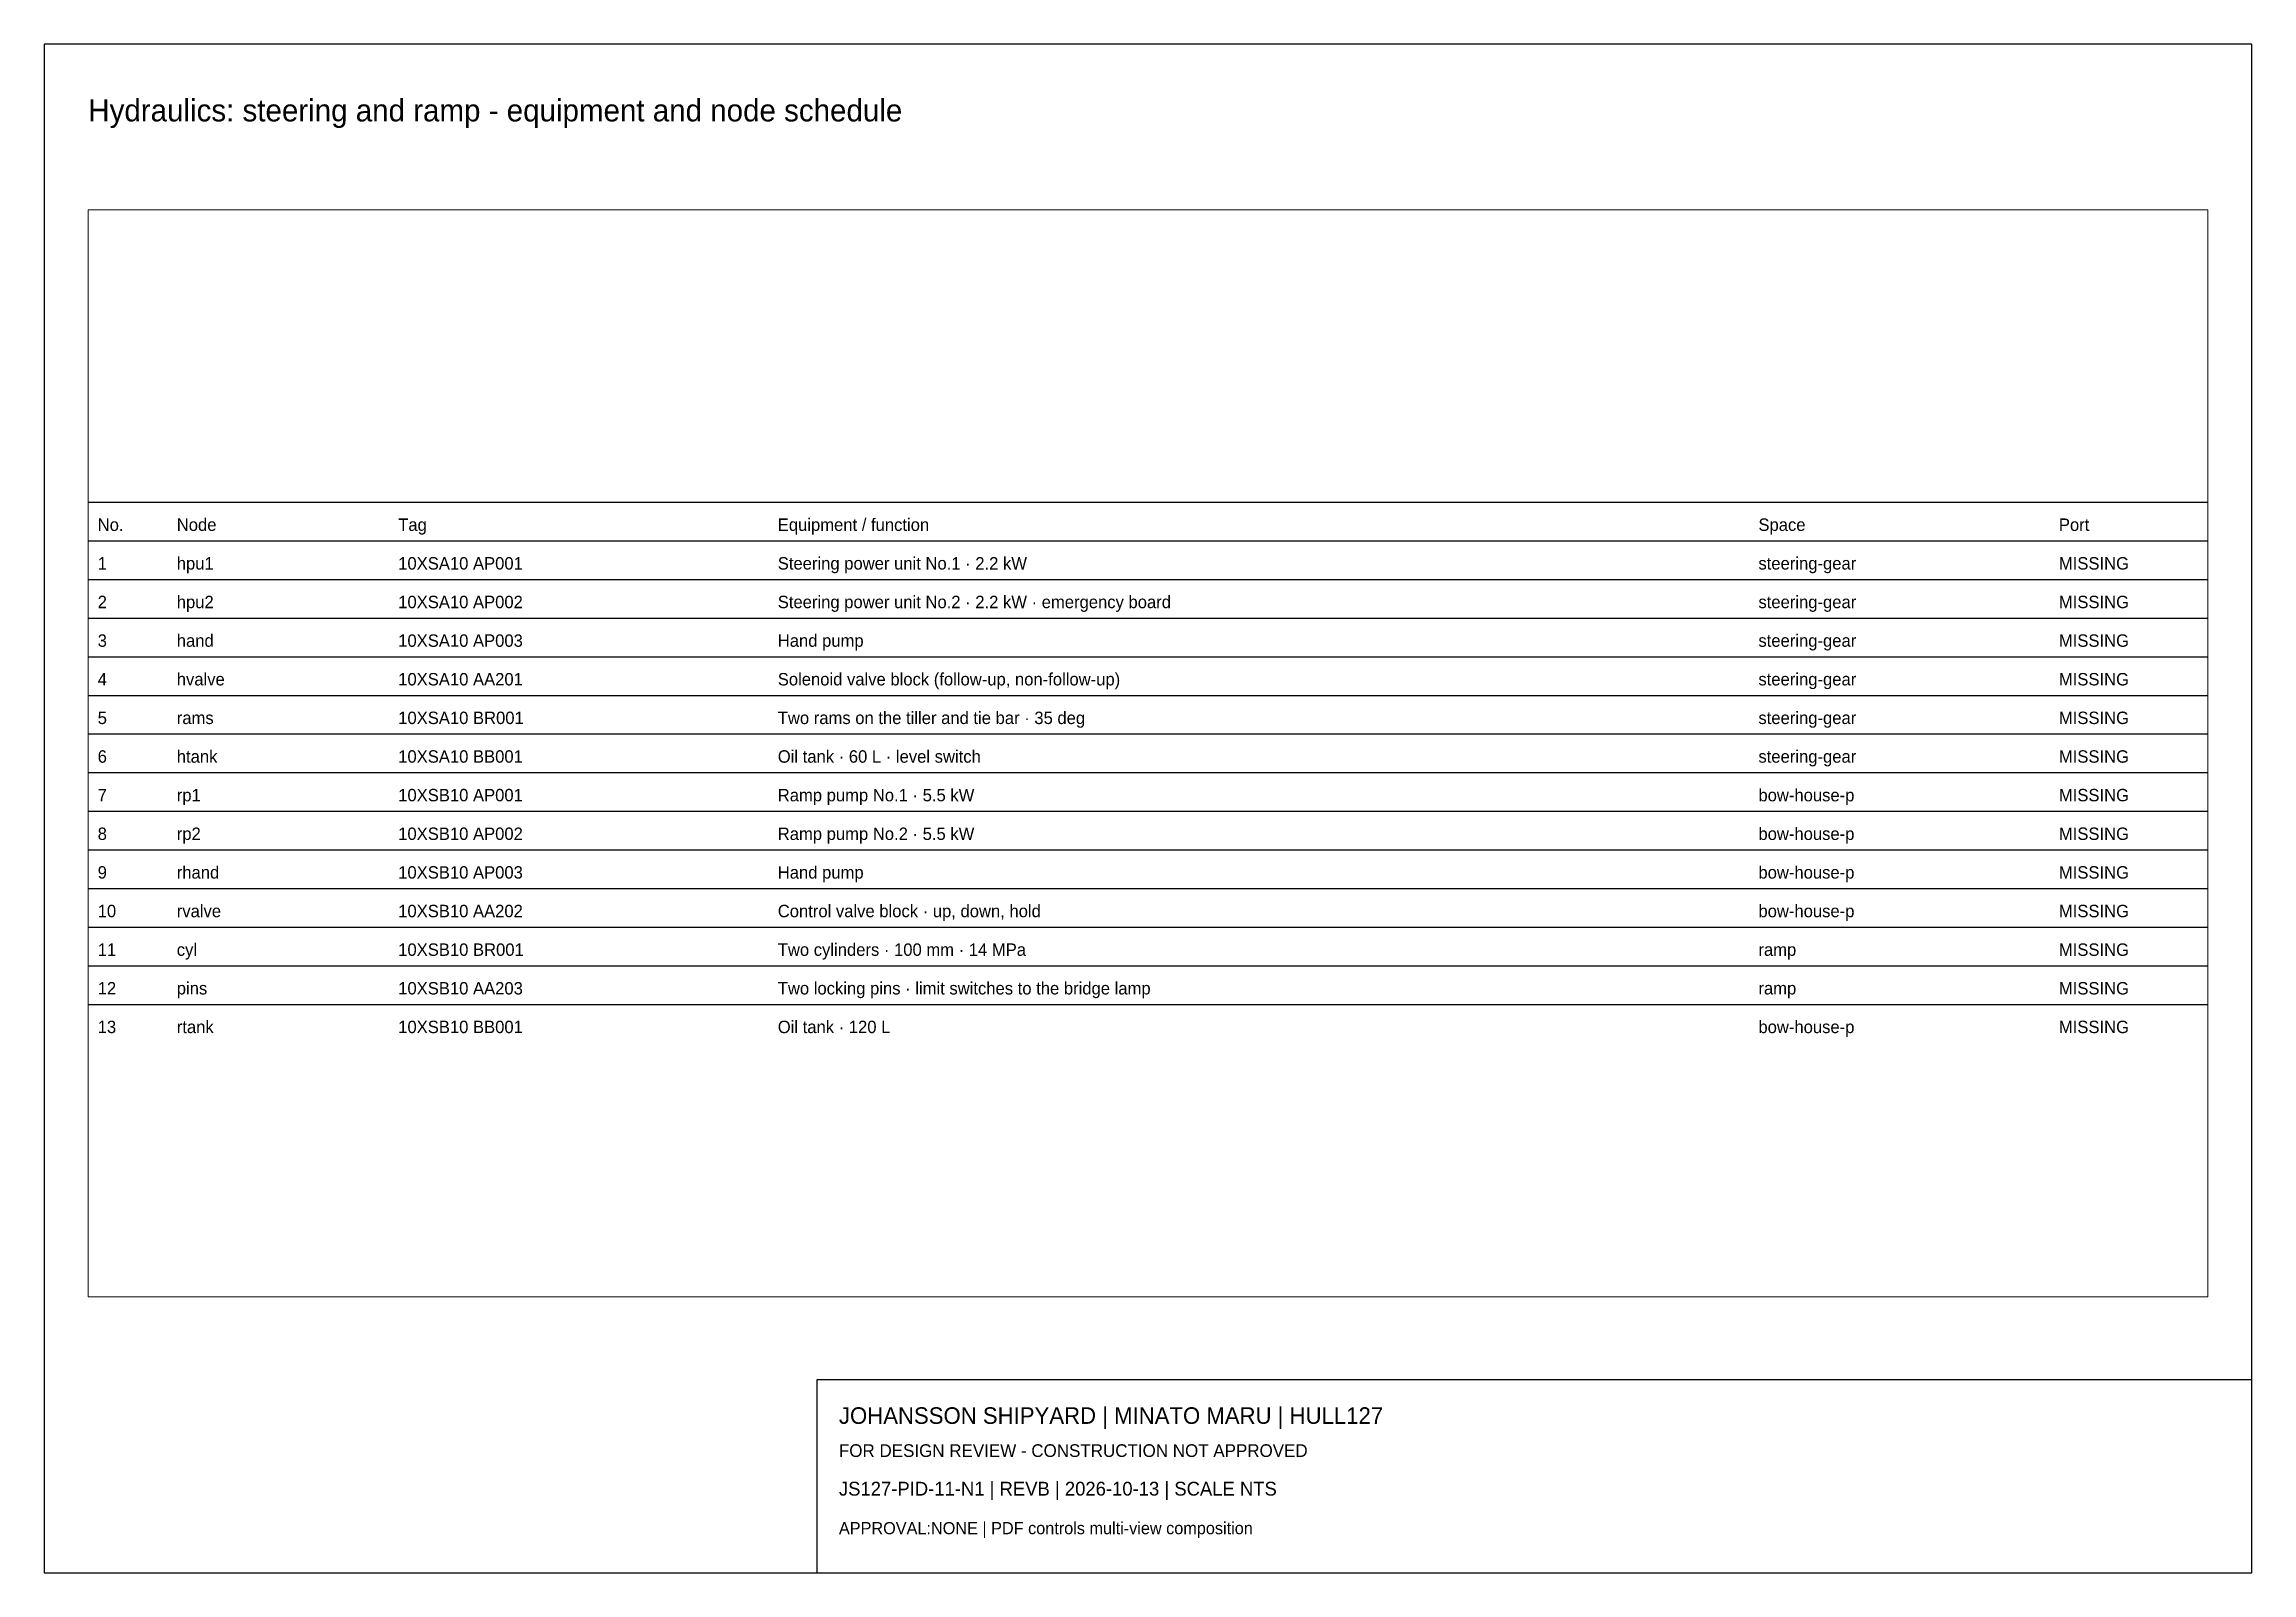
# Paper-space layout 'Layout1' of a CAD drawing. Header units: millimetres. Extents: x 10 to 410, y 10 to 287.
# The model-space entities are those that its viewports show. They can reach past a viewport. Long polylines and large blocks are cut down to what shows.
import ezdxf

# ---------------------------------------------------------------- set-up
doc = ezdxf.new("R2010")
doc.units = ezdxf.units.MM
doc.layers.add('ANNOTATION', color=7, linetype='Continuous')
doc.layers.add('GEOMETRY', color=7, linetype='Continuous')

msp = doc.modelspace()

# ---------------------------------------------------------------- linework, layer by layer
at = {"layer": 'GEOMETRY'}
for p, q in [((18, 249), (402, 249)), ((18, 242), (402, 242)), ((18, 235), (402, 235)), ((18, 228), (402, 228)), ((18, 221), (402, 221)), ((18, 214), (402, 214)), ((18, 207), (402, 207)), ((18, 200), (402, 200)), ((18, 193), (402, 193)), ((18, 186), (402, 186)), ((18, 179), (402, 179)), ((18, 172), (402, 172)), ((18, 165), (402, 165)), ((18, 158), (402, 158))]:
    msp.add_line(p, q, dxfattribs=at)

# ---------------------------------------------------------------- texts
at = {"layer": 'ANNOTATION'}
for s, p in [('No.', (19.7, 243.8)), ('Node', (34.03, 243.8)), ('Tag', (74.15, 243.8)), ('Equipment / function', (142.92, 243.8)), ('Space', (320.6, 243.8)), ('Port', (375.04, 243.8)), ('1', (19.7, 236.8)), ('hpu1', (34.03, 236.8)), ('10XSA10 AP001', (74.15, 236.8)), ('Steering power unit No.1 · 2.2 kW', (142.92, 236.8)), ('steering-gear', (320.6, 236.8)), ('MISSING', (375.04, 236.8)), ('2', (19.7, 229.8)), ('hpu2', (34.03, 229.8)), ('10XSA10 AP002', (74.15, 229.8)), ('Steering power unit No.2 · 2.2 kW · emergency board', (142.92, 229.8)), ('steering-gear', (320.6, 229.8)), ('MISSING', (375.04, 229.8)), ('3', (19.7, 222.8)), ('hand', (34.03, 222.8)), ('10XSA10 AP003', (74.15, 222.8)), ('Hand pump', (142.92, 222.8)), ('steering-gear', (320.6, 222.8)), ('MISSING', (375.04, 222.8)), ('4', (19.7, 215.8)), ('hvalve', (34.03, 215.8)), ('10XSA10 AA201', (74.15, 215.8)), ('Solenoid valve block (follow-up, non-follow-up)', (142.92, 215.8)), ('steering-gear', (320.6, 215.8)), ('MISSING', (375.04, 215.8)), ('5', (19.7, 208.8)), ('rams', (34.03, 208.8)), ('10XSA10 BR001', (74.15, 208.8)), ('Two rams on the tiller and tie bar · 35 deg ', (142.92, 208.8)), ('steering-gear', (320.6, 208.8)), ('MISSING', (375.04, 208.8)), ('6', (19.7, 201.8)), ('htank', (34.03, 201.8)), ('10XSA10 BB001', (74.15, 201.8)), ('Oil tank · 60 L · level switch', (142.92, 201.8)), ('steering-gear', (320.6, 201.8)), ('MISSING', (375.04, 201.8)), ('7', (19.7, 194.8)), ('rp1', (34.03, 194.8)), ('10XSB10 AP001', (74.15, 194.8)), ('Ramp pump No.1 · 5.5 kW', (142.92, 194.8)), ('bow-house-p', (320.6, 194.8)), ('MISSING', (375.04, 194.8)), ('8', (19.7, 187.8)), ('rp2', (34.03, 187.8)), ('10XSB10 AP002', (74.15, 187.8)), ('Ramp pump No.2 · 5.5 kW', (142.92, 187.8)), ('bow-house-p', (320.6, 187.8)), ('MISSING', (375.04, 187.8)), ('9', (19.7, 180.8)), ('rhand', (34.03, 180.8)), ('10XSB10 AP003', (74.15, 180.8)), ('Hand pump', (142.92, 180.8)), ('bow-house-p', (320.6, 180.8)), ('MISSING', (375.04, 180.8)), ('10', (19.7, 173.8)), ('rvalve', (34.03, 173.8)), ('10XSB10 AA202', (74.15, 173.8)), ('Control valve block · up, down, hold', (142.92, 173.8)), ('bow-house-p', (320.6, 173.8)), ('MISSING', (375.04, 173.8)), ('11', (19.7, 166.8)), ('cyl', (34.03, 166.8)), ('10XSB10 BR001', (74.15, 166.8)), ('Two cylinders · 100 mm · 14 MPa', (142.92, 166.8)), ('ramp', (320.6, 166.8)), ('MISSING', (375.04, 166.8)), ('12', (19.7, 159.8)), ('pins', (34.03, 159.8)), ('10XSB10 AA203', (74.15, 159.8)), ('Two locking pins · limit switches to the bridge lamp', (142.92, 159.8)), ('ramp', (320.6, 159.8)), ('MISSING', (375.04, 159.8)), ('13', (19.7, 152.8)), ('rtank', (34.03, 152.8)), ('10XSB10 BB001', (74.15, 152.8)), ('Oil tank · 120 L', (142.92, 152.8)), ('bow-house-p', (320.6, 152.8)), ('MISSING', (375.04, 152.8))]:
    msp.add_text(s, height=2.25, dxfattribs=at).set_placement(p)

psp = doc.layouts.get("Layout1")

# ---------------------------------------------------------------- linework, layer by layer
for points in [[(10, 10), (410, 10), (410, 287), (10, 287)], [(150, 10), (410, 10), (410, 45), (150, 45)]]:
    psp.add_lwpolyline(points, close=True)

# ---------------------------------------------------------------- texts
for s, height, p in [('Hydraulics: steering and ramp - equipment and node schedule', 4, (18, 273)), ('JOHANSSON SHIPYARD | MINATO MARU | HULL127', 3, (154, 37)), ('FOR DESIGN REVIEW - CONSTRUCTION NOT APPROVED', 2.3, (154, 31)), ('JS127-PID-11-N1 | REVB | 2026-10-13 | SCALE NTS', 2.5, (154, 24)), ('APPROVAL:NONE | PDF controls multi-view composition', 2.2, (154, 17))]:
    psp.add_text(s, height=height).set_placement(p)

# ---------------------------------------------------------------- viewports
at = {"layer": 'VIEWPORTS'}
psp.add_viewport(center=(210, 158.5), size=(384, 197), view_center_point=(210, 203.5), view_height=197, dxfattribs=at)

doc.saveas('drawing.dxf')
